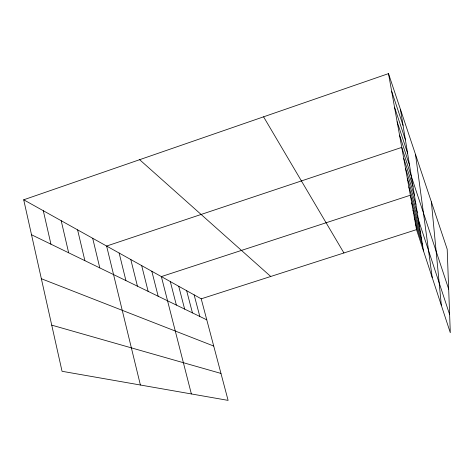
<?xml version="1.0" encoding="UTF-8"?>
<svg xmlns="http://www.w3.org/2000/svg" width="474" height="474" viewBox="0 0 474 474"><rect width="100%" height="100%" fill="white"/><g stroke="black" fill="none" stroke-linecap="round" stroke-linejoin="round"><path stroke-width="0.71" d="M23.7 199.791L201.213 298.821L228.107 400.382L62.053 371.29L23.7 199.791L388.496 73.618L447.189 249.194L450.3 332.701L416.516 229.629L388.496 73.618M201.213 298.821L416.516 229.629M51.731 325.14L220.967 373.429M41.356 278.73L213.721 346.05M31.521 234.76L206.782 319.843M139.634 159.691L270.731 276.478M263.58 116.823L343.917 252.962M391.654 91.209L403.048 125.367M394.528 107.183L405.418 139.913M397.141 121.765L407.581 153.173M399.541 135.12L409.554 165.313M448.677 289.116L401.745 147.396L106.614 246.047L140.399 385.018M403.724 158.405L412.996 186.454M405.554 168.614L414.507 195.715M407.261 178.111L415.911 204.324M408.855 186.963L417.215 212.346M449.625 314.588L410.336 195.235L161.361 276.585L191.372 393.947M411.728 202.985L419.579 226.856M413.038 210.26L420.651 233.439M414.264 217.104L421.659 239.625M415.425 223.544L422.607 245.455M194.133 294.869L199.821 316.466M186.649 290.692L192.45 312.887M178.722 286.272L184.647 309.101M170.308 281.58L176.364 305.078M151.834 271.276L158.168 296.244M141.673 265.6L148.149 291.38M130.8 259.539L137.424 286.172M119.14 253.033L125.924 280.59M92.691 238.274L99.795 267.905M77.6 229.86L84.882 260.664M61.199 220.706L68.659 252.79M43.3 210.723L50.943 244.187M400.441 109.346L423.507 250.953M415.473 154.317L432.217 277.539M431.364 201.853L441.33 305.333"/></g></svg>
